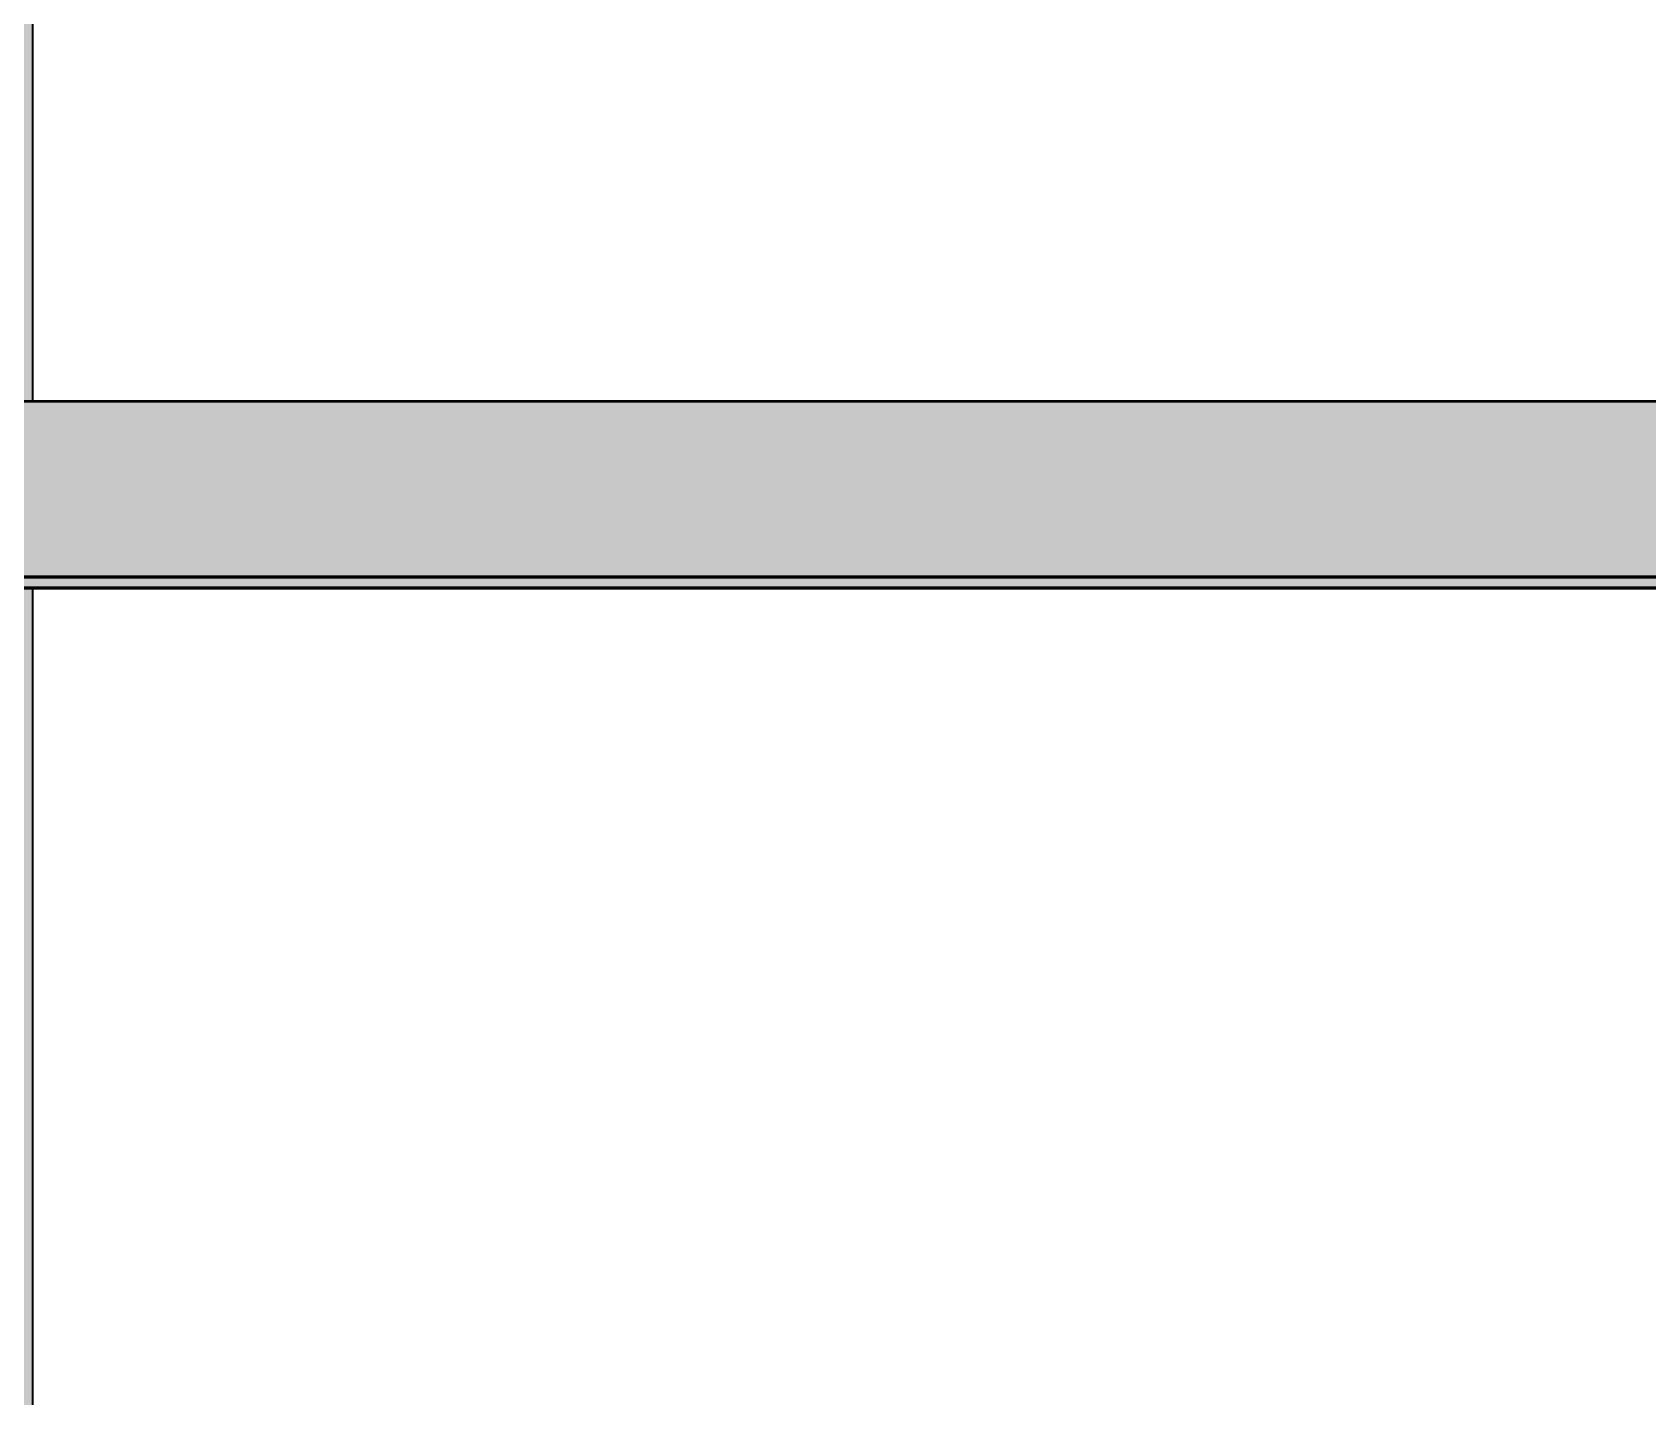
# Model space of a CAD drawing. Header units: metres. Extents: x -348 to -312, y -1188 to 3.
# Drawn here: x -339.518 to -338.918, y -1184.661 to -1184.155 of the extents above; entities that cross this region are included whole.
import ezdxf

# ---------------------------------------------------------------- set-up
doc = ezdxf.new("R2010")
doc.units = ezdxf.units.M
doc.linetypes.add('JacobsDash', pattern=[0.0045, 0.003, -0.0015])
for name, color, linetype, lineweight in [('A-GENM', 7, 'Continuous', 35), ('S-BEAM', 7, 'Continuous', 50), ('S-BEAM-HDLN', 7, 'JacobsDash', 18)]:
    doc.layers.add(name, color=color, linetype=linetype, lineweight=lineweight)

# ---------------------------------------------------------------- blocks, each defined once
blk = doc.blocks.new('BR08_CANOPY_BEAM - TYPE 3-8745660-DRG-2873232 - SOUTHERN CANOPY - PLAN')
at = {"layer": 'A-GENM', "true_color": 0xc0c0c0}
h = blk.add_hatch(color=9, dxfattribs=at)
h.paths.add_polyline_path([(-339.51813, -1185.60675), (-339.51812, -1184.36092), (-339.61262, -1184.36093), (-339.6126, -1185.57724)])
h.paths.add_polyline_path([(-339.57701, -1184.29154), (-339.51812, -1184.29154), (-339.5181, -1182.3473), (-339.6126, -1182.3473), (-339.6126, -1184.29154)])
h.paths.add_polyline_path([(-339.5205, -1182.26152), (-339.5181, -1182.26152), (-339.5181, -1182.17518), (-339.6126, -1182.17518), (-339.6126, -1182.26152)])
at = {"layer": 'A-GENM'}
for p, q in [((-339.5181, -1182.3473), (-339.51812, -1184.29154)), ((-339.51812, -1184.36092), (-339.51813, -1185.60675))]:
    blk.add_line(p, q, dxfattribs=at)
blk = doc.blocks.new('PFC-Parallel Flange Channels - 125PFC-V43-DRG-2873232 - SOUTHERN CANOPY - PLAN')
at = {"layer": 'S-BEAM', "linetype": 'JacobsDash', "lineweight": 18, "true_color": 0xc0c0c0}
for points in [[(-338.43874, -1184.35651), (-338.43874, -1184.29155), (-339.6264, -1184.29154), (-339.62636, -1184.3565), (-338.43874, -1184.35651)], [(-338.44016, -1184.36065), (-338.44017, -1184.35679), (-339.62648, -1184.3565), (-339.62636, -1184.36064), (-339.29451, -1184.36064)], [(-338.44028, -1184.36093), (-338.44016, -1184.36065), (-339.29451, -1184.36092)]]:
    blk.add_hatch(color=9, dxfattribs=at).paths.add_polyline_path(points)
at = {"layer": 'S-BEAM'}
for p, q in [((-338.43874, -1184.29155), (-339.6264, -1184.29154)), ((-339.62648, -1184.35678), (-338.43874, -1184.35679)), ((-339.62636, -1184.3565), (-338.43874, -1184.35651)), ((-339.62662, -1184.36064), (-338.44016, -1184.36065)), ((-339.62662, -1184.36092), (-338.44028, -1184.36093))]:
    blk.add_line(p, q, dxfattribs=at)

msp = doc.modelspace()

# ---------------------------------------------------------------- block references
at = {"layer": 'A-GENM'}
msp.add_blockref('BR08_CANOPY_BEAM - TYPE 3-8745660-DRG-2873232 - SOUTHERN CANOPY - PLAN', (0, 0), dxfattribs=at)
at = {"layer": 'S-BEAM-HDLN'}
msp.add_blockref('PFC-Parallel Flange Channels - 125PFC-V43-DRG-2873232 - SOUTHERN CANOPY - PLAN', (0, 0), dxfattribs=at)

doc.saveas('drawing.dxf')
